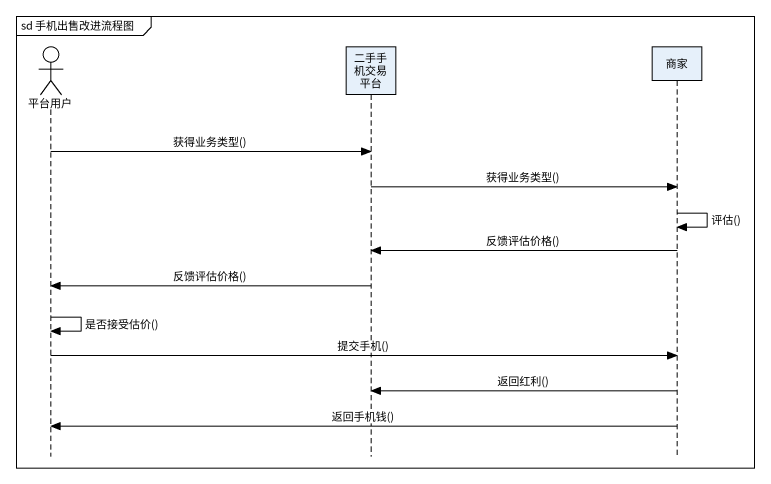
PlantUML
@startuml
mainframe sd 手机出售改进流程图
hide footbox
actor 平台用户
participant 二手手机交易平台
participant 商家

平台用户 -> 二手手机交易平台 : 获得业务类型()
二手手机交易平台 -> 商家 : 获得业务类型()
商家 -> 商家 : 评估()
商家 -> 二手手机交易平台 : 反馈评估价格()
二手手机交易平台 -> 平台用户 : 反馈评估价格()
平台用户 -> 平台用户 : 是否接受估价()
平台用户 -> 商家 : 提交手机()
商家 -> 二手手机交易平台 : 返回红利()
商家 -> 平台用户 : 返回手机钱()
@enduml
